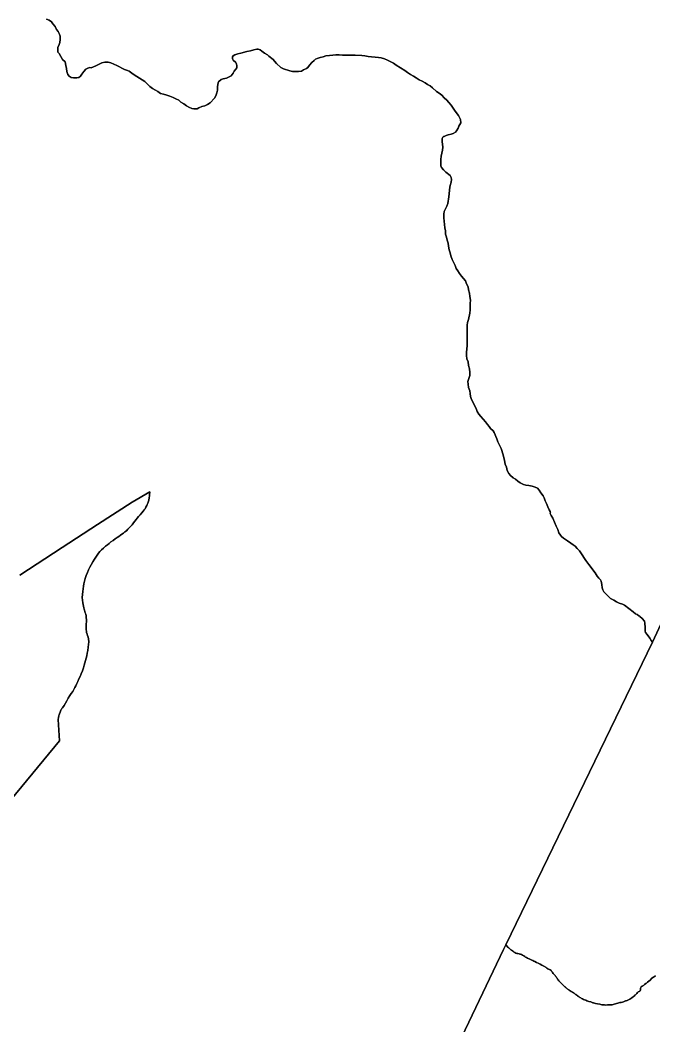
# Model space of a CAD drawing. Header units: inches. Extents: x 11258954 to 11313122, y 3645444 to 3695200.
# Drawn here: x 11273798 to 11275947, y 3678159 to 3681567 of the extents above; entities that cross this region are included whole.
import ezdxf

# ---------------------------------------------------------------- set-up
doc = ezdxf.new("R2010")
doc.units = ezdxf.units.IN
doc.header["$MEASUREMENT"] = 0
doc.layers.add('AnnexationHistory', color=183, linetype='Continuous')
doc.layers.add('ZipCode', color=108, linetype='Continuous')

msp = doc.modelspace()

# ---------------------------------------------------------------- linework, layer by layer
at = {"layer": 'AnnexationHistory'}
for points in [[(11276000, 3679583.4735, 0), (11275942.4465, 3679459.825, 0), (11275938.3355, 3679465.2715, 0), (11275933.6935, 3679473.447, 0), (11275925, 3679486, 0), (11275919, 3679492.25, 0), (11275918, 3679497.5, 0), (11275918, 3679509.75, 0), (11275917, 3679524, 0), (11275915, 3679530.75, 0), (11275908, 3679539.5, 0), (11275900, 3679547, 0), (11275900, 3679547.25, 0), (11275896, 3679549, 0), (11275891, 3679553, 0), (11275885, 3679556.25, 0), (11275877, 3679563, 0), (11275862, 3679573.25, 0), (11275848, 3679584.75, 0), (11275841, 3679588, 0), (11275830, 3679592, 0), (11275820, 3679596.25, 0), (11275811, 3679601.75, 0), (11275800, 3679608, 0), (11275793, 3679614.5, 0), (11275785, 3679622.75, 0), (11275778, 3679630.5, 0), (11275774, 3679637.5, 0), (11275772, 3679643.5, 0), (11275771, 3679655.25, 0), (11275770, 3679661, 0), (11275768, 3679666.25, 0), (11275766, 3679670.75, 0), (11275760, 3679676.25, 0), (11275755, 3679683.25, 0), (11275748, 3679695, 0), (11275727, 3679722.75, 0), (11275716, 3679736.75, 0), (11275712, 3679743.25, 0), (11275704, 3679755.5, 0), (11275695, 3679768.75, 0), (11275693.4375, 3679770.4375, 0), (11275687, 3679777.25, 0), (11275680, 3679785, 0), (11275673.1875, 3679790, 0), (11275666, 3679795.25, 0), (11275654, 3679803, 0), (11275641, 3679812, 0), (11275634, 3679817.75, 0), (11275630.2815, 3679822.6875, 0), (11275625, 3679829.75, 0), (11275621, 3679841.5, 0), (11275616, 3679852.75, 0), (11275604, 3679879.5, 0), (11275599, 3679889.25, 0), (11275596, 3679895.5, 0), (11275596, 3679898, 0), (11275597, 3679900, 0), (11275595, 3679902.25, 0), (11275592, 3679908.5, 0), (11275588, 3679918.75, 0), (11275583, 3679929.5, 0), (11275579, 3679938.75, 0), (11275575, 3679948.25, 0), (11275572, 3679955.75, 0), (11275564, 3679965.75, 0), (11275558, 3679974.75, 0), (11275552, 3679981.5, 0), (11275545, 3679984.75, 0), (11275534, 3679988.5, 0), (11275523, 3679990, 0), (11275513, 3679991.75, 0), (11275505, 3679994, 0), (11275494, 3679999.75, 0), (11275494, 3680000, 0), (11275486, 3680005.75, 0), (11275478, 3680011.75, 0), (11275470, 3680017, 0), (11275461, 3680024.75, 0), (11275455, 3680031.5, 0), (11275450, 3680041, 0), (11275447, 3680052.5, 0), (11275443, 3680063.25, 0), (11275440, 3680074.75, 0), (11275436, 3680094.5, 0), (11275429, 3680116.25, 0), (11275424, 3680127, 0), (11275418, 3680138, 0), (11275415, 3680148.25, 0), (11275405, 3680170, 0), (11275402, 3680175.5, 0), (11275393, 3680184.25, 0), (11275389, 3680190.5, 0), (11275383, 3680197.75, 0), (11275376, 3680205.75, 0), (11275368, 3680215.5, 0), (11275360, 3680224.25, 0), (11275354, 3680232.75, 0), (11275348, 3680241.75, 0), (11275344, 3680251, 0), (11275339, 3680261.75, 0), (11275334, 3680271.25, 0), (11275329, 3680282, 0), (11275325, 3680292, 0), (11275324, 3680302.75, 0), (11275323, 3680311.5, 0), (11275319, 3680322.25, 0), (11275317, 3680333.5, 0), (11275316, 3680343.25, 0), (11275320, 3680352.75, 0), (11275323, 3680363.5, 0), (11275323, 3680374, 0), (11275322, 3680385.75, 0), (11275319, 3680397.25, 0), (11275317, 3680409.75, 0), (11275313, 3680419.75, 0), (11275312, 3680430.75, 0), (11275312, 3680441, 0), (11275314, 3680465, 0), (11275314, 3680533.75, 0), (11275315, 3680542.75, 0), (11275319, 3680553.25, 0), (11275323, 3680574.75, 0), (11275324, 3680585.5, 0), (11275324, 3680607.5, 0), (11275325, 3680618.5, 0), (11275323, 3680630.5, 0), (11275322, 3680642, 0), (11275319, 3680654, 0), (11275317, 3680664, 0), (11275312, 3680673.5, 0), (11275308, 3680683.5, 0), (11275301.6875, 3680692.3125, 0), (11275295, 3680699.5, 0), (11275288, 3680709.25, 0), (11275282, 3680718.5, 0), (11275277, 3680725.5, 0), (11275273, 3680735.5, 0), (11275269, 3680744.75, 0), (11275263, 3680756.5, 0), (11275259, 3680768.5, 0), (11275256, 3680778.5, 0), (11275253, 3680789.5, 0), (11275251, 3680801.25, 0), (11275249, 3680811.25, 0), (11275246, 3680821.5, 0), (11275244, 3680831.5, 0), (11275241, 3680842.25, 0), (11275240, 3680853.75, 0), (11275238, 3680864, 0), (11275235, 3680897.75, 0), (11275235, 3680910.25, 0), (11275236, 3680919.5, 0), (11275240, 3680928, 0), (11275245, 3680936.75, 0), (11275248, 3680945.75, 0), (11275252, 3680968.75, 0), (11275255, 3681001, 0), (11275256, 3681006.75, 0), (11275260, 3681018, 0), (11275261, 3681027.75, 0), (11275260, 3681034.25, 0), (11275256, 3681041.25, 0), (11275242, 3681052.5, 0), (11275234, 3681060.25, 0), (11275227, 3681067.75, 0), (11275225, 3681074, 0), (11275225, 3681095.75, 0), (11275226, 3681106, 0), (11275230, 3681127, 0), (11275231, 3681136.75, 0), (11275229, 3681156.75, 0), (11275229, 3681166, 0), (11275231, 3681170.5, 0), (11275234, 3681172.75, 0), (11275236, 3681173.25, 0), (11275243, 3681176.75, 0), (11275250, 3681178.75, 0), (11275260, 3681180.5, 0), (11275267, 3681183.5, 0), (11275274, 3681188.25, 0), (11275278, 3681192.5, 0), (11275283, 3681201.5, 0), (11275286, 3681208, 0), (11275289, 3681213.25, 0), (11275292, 3681220, 0), (11275291, 3681230.5, 0), (11275288, 3681238, 0), (11275285, 3681244, 0), (11275277, 3681254.25, 0), (11275271.25, 3681262.125, 0), (11275260, 3681278.75, 0), (11275252, 3681288.25, 0), (11275245, 3681296, 0), (11275236, 3681304.5, 0), (11275228, 3681313.25, 0), (11275219, 3681319.75, 0), (11275210, 3681326, 0), (11275196, 3681338.5, 0), (11275188, 3681344.25, 0), (11275179, 3681349.75, 0), (11275171, 3681355.5, 0), (11275161, 3681361, 0), (11275151, 3681365.5, 0), (11275141, 3681371.5, 0), (11275132, 3681377.75, 0), (11275122, 3681383.75, 0), (11275112, 3681389.5, 0), (11275103, 3681397.25, 0), (11275073, 3681414.5, 0), (11275064, 3681421.5, 0), (11275044, 3681432, 0), (11275033, 3681436.25, 0), (11275022, 3681439.25, 0), (11275013, 3681441, 0), (11274978, 3681444.75, 0), (11274967, 3681446.25, 0), (11274957, 3681447.25, 0), (11274934, 3681449, 0), (11274922, 3681449.25, 0), (11274891, 3681449.25, 0), (11274880, 3681449.5, 0), (11274869, 3681449.5, 0), (11274858, 3681449, 0), (11274847, 3681447.75, 0), (11274835, 3681446, 0), (11274825, 3681443.5, 0), (11274815, 3681440.5, 0), (11274805, 3681437.75, 0), (11274799, 3681435.25, 0), (11274795, 3681430.5, 0), (11274787, 3681424, 0), (11274779, 3681415, 0), (11274774, 3681407.25, 0), (11274769, 3681403.25, 0), (11274759, 3681398.75, 0), (11274752, 3681394, 0), (11274742, 3681393, 0), (11274731, 3681393, 0), (11274721, 3681393.5, 0), (11274712, 3681395.75, 0), (11274691, 3681402.5, 0), (11274682, 3681406.5, 0), (11274667, 3681420.75, 0), (11274661, 3681428.75, 0), (11274656, 3681434.25, 0), (11274641, 3681445.25, 0), (11274637, 3681449.5, 0), (11274627, 3681455.75, 0), (11274618, 3681462.75, 0), (11274612, 3681467, 0), (11274605, 3681468.75, 0), (11274600, 3681468.75, 0), (11274590, 3681466.5, 0), (11274579, 3681463.25, 0), (11274567, 3681461, 0), (11274546, 3681455.75, 0), (11274536, 3681453, 0), (11274526, 3681449.75, 0), (11274520, 3681446.75, 0), (11274518, 3681443, 0), (11274518, 3681435.75, 0), (11274520, 3681431.75, 0), (11274529, 3681423.75, 0), (11274532, 3681418.5, 0), (11274533, 3681414.25, 0), (11274533, 3681406.25, 0), (11274529, 3681401, 0), (11274524, 3681395, 0), (11274520, 3681387.5, 0), (11274513, 3681379, 0), (11274507, 3681374.75, 0), (11274498, 3681371.25, 0), (11274486, 3681369, 0), (11274480, 3681366.25, 0), (11274471, 3681358.5, 0), (11274469, 3681355.25, 0), (11274467, 3681342.5, 0), (11274467, 3681330.5, 0), (11274465, 3681321.25, 0), (11274461, 3681311.25, 0), (11274457, 3681302.5, 0), (11274442, 3681287.5, 0), (11274433, 3681281.75, 0), (11274424, 3681277.25, 0), (11274414, 3681274.5, 0), (11274404, 3681270.5, 0), (11274398, 3681266.75, 0), (11274387, 3681266.75, 0), (11274380, 3681268, 0), (11274370, 3681272.25, 0), (11274362, 3681277.5, 0), (11274353, 3681284.25, 0), (11274343, 3681290, 0), (11274336, 3681296.25, 0), (11274326, 3681300.5, 0), (11274317, 3681305.25, 0), (11274306, 3681310.25, 0), (11274295, 3681313, 0), (11274284, 3681316.25, 0), (11274274, 3681319, 0), (11274265, 3681325.25, 0), (11274257, 3681330.5, 0), (11274247, 3681336.25, 0), (11274238, 3681342.5, 0), (11274229, 3681352, 0), (11274221, 3681359.25, 0), (11274212, 3681364.75, 0), (11274203, 3681370.75, 0), (11274194, 3681376, 0), (11274185, 3681382.25, 0), (11274177, 3681388.25, 0), (11274168, 3681394, 0), (11274162, 3681396.75, 0), (11274152, 3681399.75, 0), (11274126, 3681414, 0), (11274115, 3681418.75, 0), (11274105, 3681422.25, 0), (11274096, 3681425, 0), (11274085, 3681425.25, 0), (11274075, 3681422.75, 0), (11274066, 3681418.25, 0), (11274063, 3681417, 0), (11274063, 3681416.75, 0), (11274054, 3681412.25, 0), (11274046, 3681409.25, 0), (11274039, 3681405.75, 0), (11274034, 3681406.75, 0), (11274027, 3681404.5, 0), (11274021, 3681400.75, 0), (11274014, 3681393.75, 0), (11274007, 3681384.5, 0), (11274002, 3681377.25, 0), (11273997, 3681373.5, 0), (11273990, 3681371.75, 0), (11273979, 3681371.75, 0), (11273971, 3681373.5, 0), (11273964, 3681377.75, 0), (11273959, 3681383.75, 0), (11273956, 3681393, 0), (11273955, 3681403.25, 0), (11273953, 3681413.75, 0), (11273950, 3681425.75, 0), (11273941, 3681434.5, 0), (11273935.1875, 3681444.375, 0), (11273930, 3681454.25, 0), (11273926, 3681458.75, 0), (11273925, 3681466.75, 0), (11273926, 3681475.25, 0), (11273930, 3681484.75, 0), (11273932, 3681491.25, 0), (11273934, 3681501.25, 0), (11273933, 3681512.75, 0), (11273930, 3681522.5, 0), (11273927, 3681528.5, 0), (11273921, 3681535.75, 0), (11273916, 3681545.75, 0), (11273909, 3681555, 0), (11273904, 3681561.25, 0), (11273896, 3681567, 0), (11273887, 3681571.25, 0)], [(11273887, 3681571.25, 0), (11273896, 3681567, 0), (11273904, 3681561.25, 0), (11273909, 3681555, 0), (11273916, 3681545.75, 0), (11273921, 3681535.75, 0), (11273927, 3681528.5, 0), (11273930, 3681522.5, 0), (11273933, 3681512.75, 0), (11273934, 3681501.25, 0), (11273932, 3681491.25, 0), (11273930, 3681484.75, 0), (11273926, 3681475.25, 0), (11273925, 3681466.75, 0), (11273926, 3681458.75, 0), (11273930, 3681454.25, 0), (11273935.1875, 3681444.375, 0), (11273941, 3681434.5, 0), (11273950, 3681425.75, 0), (11273953, 3681413.75, 0), (11273955, 3681403.25, 0), (11273956, 3681393, 0), (11273959, 3681383.75, 0), (11273964, 3681377.75, 0), (11273971, 3681373.5, 0), (11273979, 3681371.75, 0), (11273990, 3681371.75, 0), (11273997, 3681373.5, 0), (11274002, 3681377.25, 0), (11274007, 3681384.5, 0), (11274014, 3681393.75, 0), (11274021, 3681400.75, 0), (11274027, 3681404.5, 0), (11274034, 3681406.75, 0), (11274039, 3681405.75, 0), (11274046, 3681409.25, 0), (11274054, 3681412.25, 0), (11274063, 3681416.75, 0), (11274063, 3681417, 0), (11274066, 3681418.25, 0), (11274075, 3681422.75, 0), (11274085, 3681425.25, 0), (11274096, 3681425, 0), (11274105, 3681422.25, 0), (11274115, 3681418.75, 0), (11274126, 3681414, 0), (11274152, 3681399.75, 0), (11274162, 3681396.75, 0), (11274168, 3681394, 0), (11274177, 3681388.25, 0), (11274185, 3681382.25, 0), (11274194, 3681376, 0), (11274203, 3681370.75, 0), (11274212, 3681364.75, 0), (11274221, 3681359.25, 0), (11274229, 3681352, 0), (11274238, 3681342.5, 0), (11274247, 3681336.25, 0), (11274257, 3681330.5, 0), (11274265, 3681325.25, 0), (11274274, 3681319, 0), (11274284, 3681316.25, 0), (11274295, 3681313, 0), (11274306, 3681310.25, 0), (11274317, 3681305.25, 0), (11274326, 3681300.5, 0), (11274336, 3681296.25, 0), (11274343, 3681290, 0), (11274353, 3681284.25, 0), (11274362, 3681277.5, 0), (11274370, 3681272.25, 0), (11274380, 3681268, 0), (11274387, 3681266.75, 0), (11274398, 3681266.75, 0), (11274404, 3681270.5, 0), (11274414, 3681274.5, 0), (11274424, 3681277.25, 0), (11274433, 3681281.75, 0), (11274442, 3681287.5, 0), (11274457, 3681302.5, 0), (11274461, 3681311.25, 0), (11274465, 3681321.25, 0), (11274467, 3681330.5, 0), (11274467, 3681342.5, 0), (11274469, 3681355.25, 0), (11274471, 3681358.5, 0), (11274480, 3681366.25, 0), (11274486, 3681369, 0), (11274498, 3681371.25, 0), (11274507, 3681374.75, 0), (11274513, 3681379, 0), (11274520, 3681387.5, 0), (11274524, 3681395, 0), (11274529, 3681401, 0), (11274533, 3681406.25, 0), (11274533, 3681414.25, 0), (11274532, 3681418.5, 0), (11274529, 3681423.75, 0), (11274520, 3681431.75, 0), (11274518, 3681435.75, 0), (11274518, 3681443, 0), (11274520, 3681446.75, 0), (11274526, 3681449.75, 0), (11274536, 3681453, 0), (11274546, 3681455.75, 0), (11274567, 3681461, 0), (11274579, 3681463.25, 0), (11274590, 3681466.5, 0), (11274600, 3681468.75, 0), (11274605, 3681468.75, 0), (11274612, 3681467, 0), (11274618, 3681462.75, 0), (11274627, 3681455.75, 0), (11274637, 3681449.5, 0), (11274641, 3681445.25, 0), (11274656, 3681434.25, 0), (11274661, 3681428.75, 0), (11274667, 3681420.75, 0), (11274682, 3681406.5, 0), (11274691, 3681402.5, 0), (11274712, 3681395.75, 0), (11274721, 3681393.5, 0), (11274731, 3681393, 0), (11274742, 3681393, 0), (11274752, 3681394, 0), (11274759, 3681398.75, 0), (11274769, 3681403.25, 0), (11274774, 3681407.25, 0), (11274779, 3681415, 0), (11274787, 3681424, 0), (11274795, 3681430.5, 0), (11274799, 3681435.25, 0), (11274805, 3681437.75, 0), (11274815, 3681440.5, 0), (11274825, 3681443.5, 0), (11274835, 3681446, 0), (11274847, 3681447.75, 0), (11274858, 3681449, 0), (11274869, 3681449.5, 0), (11274880, 3681449.5, 0), (11274891, 3681449.25, 0), (11274922, 3681449.25, 0), (11274934, 3681449, 0), (11274957, 3681447.25, 0), (11274967, 3681446.25, 0), (11274978, 3681444.75, 0), (11275013, 3681441, 0), (11275022, 3681439.25, 0), (11275033, 3681436.25, 0), (11275044, 3681432, 0), (11275064, 3681421.5, 0), (11275073, 3681414.5, 0), (11275103, 3681397.25, 0), (11275112, 3681389.5, 0), (11275122, 3681383.75, 0), (11275132, 3681377.75, 0), (11275141, 3681371.5, 0), (11275151, 3681365.5, 0), (11275161, 3681361, 0), (11275171, 3681355.5, 0), (11275179, 3681349.75, 0), (11275188, 3681344.25, 0), (11275196, 3681338.5, 0), (11275210, 3681326, 0), (11275219, 3681319.75, 0), (11275228, 3681313.25, 0), (11275236, 3681304.5, 0), (11275245, 3681296, 0), (11275252, 3681288.25, 0), (11275260, 3681278.75, 0), (11275271.25, 3681262.125, 0), (11275277, 3681254.25, 0), (11275285, 3681244, 0), (11275288, 3681238, 0), (11275291, 3681230.5, 0), (11275292, 3681220, 0), (11275289, 3681213.25, 0), (11275286, 3681208, 0), (11275283, 3681201.5, 0), (11275278, 3681192.5, 0), (11275274, 3681188.25, 0), (11275267, 3681183.5, 0), (11275260, 3681180.5, 0), (11275250, 3681178.75, 0), (11275243, 3681176.75, 0), (11275236, 3681173.25, 0), (11275234, 3681172.75, 0), (11275231, 3681170.5, 0), (11275229, 3681166, 0), (11275229, 3681156.75, 0), (11275231, 3681136.75, 0), (11275230, 3681127, 0), (11275226, 3681106, 0), (11275225, 3681095.75, 0), (11275225, 3681074, 0), (11275227, 3681067.75, 0), (11275234, 3681060.25, 0), (11275242, 3681052.5, 0), (11275256, 3681041.25, 0), (11275260, 3681034.25, 0), (11275261, 3681027.75, 0), (11275260, 3681018, 0), (11275256, 3681006.75, 0), (11275255, 3681001, 0), (11275252, 3680968.75, 0), (11275248, 3680945.75, 0), (11275245, 3680936.75, 0), (11275240, 3680928, 0), (11275236, 3680919.5, 0), (11275235, 3680910.25, 0), (11275235, 3680897.75, 0), (11275238, 3680864, 0), (11275240, 3680853.75, 0), (11275241, 3680842.25, 0), (11275244, 3680831.5, 0), (11275246, 3680821.5, 0), (11275249, 3680811.25, 0), (11275251, 3680801.25, 0), (11275253, 3680789.5, 0), (11275256, 3680778.5, 0), (11275259, 3680768.5, 0), (11275263, 3680756.5, 0), (11275269, 3680744.75, 0), (11275273, 3680735.5, 0), (11275277, 3680725.5, 0), (11275282, 3680718.5, 0), (11275288, 3680709.25, 0), (11275295, 3680699.5, 0), (11275301.6875, 3680692.3125, 0), (11275308, 3680683.5, 0), (11275312, 3680673.5, 0), (11275317, 3680664, 0), (11275319, 3680654, 0), (11275322, 3680642, 0), (11275323, 3680630.5, 0), (11275325, 3680618.5, 0), (11275324, 3680607.5, 0), (11275324, 3680585.5, 0), (11275323, 3680574.75, 0), (11275319, 3680553.25, 0), (11275315, 3680542.75, 0), (11275314, 3680533.75, 0), (11275314, 3680465, 0), (11275312, 3680441, 0), (11275312, 3680430.75, 0), (11275313, 3680419.75, 0), (11275317, 3680409.75, 0), (11275319, 3680397.25, 0), (11275322, 3680385.75, 0), (11275323, 3680374, 0), (11275323, 3680363.5, 0), (11275320, 3680352.75, 0), (11275316, 3680343.25, 0), (11275317, 3680333.5, 0), (11275319, 3680322.25, 0), (11275323, 3680311.5, 0), (11275324, 3680302.75, 0), (11275325, 3680292, 0), (11275329, 3680282, 0), (11275334, 3680271.25, 0), (11275339, 3680261.75, 0), (11275344, 3680251, 0), (11275348, 3680241.75, 0), (11275354, 3680232.75, 0), (11275360, 3680224.25, 0), (11275368, 3680215.5, 0), (11275376, 3680205.75, 0), (11275383, 3680197.75, 0), (11275389, 3680190.5, 0), (11275393, 3680184.25, 0), (11275402, 3680175.5, 0), (11275405, 3680170, 0), (11275415, 3680148.25, 0), (11275418, 3680138, 0), (11275424, 3680127, 0), (11275429, 3680116.25, 0), (11275436, 3680094.5, 0), (11275440, 3680074.75, 0), (11275443, 3680063.25, 0), (11275447, 3680052.5, 0), (11275450, 3680041, 0), (11275455, 3680031.5, 0), (11275461, 3680024.75, 0), (11275470, 3680017, 0), (11275478, 3680011.75, 0), (11275486, 3680005.75, 0), (11275494, 3680000, 0), (11275494, 3679999.75, 0), (11275505, 3679994, 0), (11275513, 3679991.75, 0), (11275523, 3679990, 0), (11275534, 3679988.5, 0), (11275545, 3679984.75, 0), (11275552, 3679981.5, 0), (11275558, 3679974.75, 0), (11275564, 3679965.75, 0), (11275572, 3679955.75, 0), (11275575, 3679948.25, 0), (11275579, 3679938.75, 0), (11275583, 3679929.5, 0), (11275588, 3679918.75, 0), (11275592, 3679908.5, 0), (11275595, 3679902.25, 0), (11275597, 3679900, 0), (11275596, 3679898, 0), (11275596, 3679895.5, 0), (11275599, 3679889.25, 0), (11275604, 3679879.5, 0), (11275616, 3679852.75, 0), (11275621, 3679841.5, 0), (11275625, 3679829.75, 0), (11275630.2815, 3679822.6875, 0), (11275634, 3679817.75, 0), (11275641, 3679812, 0), (11275654, 3679803, 0), (11275666, 3679795.25, 0), (11275673.1875, 3679790, 0), (11275680, 3679785, 0), (11275687, 3679777.25, 0), (11275693.4375, 3679770.4375, 0), (11275695, 3679768.75, 0), (11275704, 3679755.5, 0), (11275712, 3679743.25, 0), (11275716, 3679736.75, 0), (11275727, 3679722.75, 0), (11275748, 3679695, 0), (11275755, 3679683.25, 0), (11275760, 3679676.25, 0), (11275766, 3679670.75, 0), (11275768, 3679666.25, 0), (11275770, 3679661, 0), (11275771, 3679655.25, 0), (11275772, 3679643.5, 0), (11275774, 3679637.5, 0), (11275778, 3679630.5, 0), (11275785, 3679622.75, 0), (11275793, 3679614.5, 0), (11275800, 3679608, 0), (11275811, 3679601.75, 0), (11275820, 3679596.25, 0), (11275830, 3679592, 0), (11275841, 3679588, 0), (11275848, 3679584.75, 0), (11275862, 3679573.25, 0), (11275877, 3679563, 0), (11275885, 3679556.25, 0), (11275891, 3679553, 0), (11275896, 3679549, 0), (11275900, 3679547.25, 0), (11275900, 3679547, 0), (11275908, 3679539.5, 0), (11275915, 3679530.75, 0), (11275917, 3679524, 0), (11275918, 3679509.75, 0), (11275918, 3679497.5, 0), (11275919, 3679492.25, 0), (11275925, 3679486, 0), (11275933.6935, 3679473.447, 0), (11275938.3355, 3679465.2715, 0), (11275942.4465, 3679459.825, 0), (11275444.5825, 3678433.948, 0), (11275436.8125, 3678417.9375, 0), (11275236.9065, 3677998.9375, 0)], [(11275952.174, 3678329.6125, 0), (11275946.504, 3678325.0425, 0), (11275940.4985, 3678320.7455, 0), (11275934.1875, 3678314.6875, 0), (11275925.1875, 3678307.125, 0), (11275923.5, 3678305.8125, 0), (11275921.75, 3678304.4375, 0), (11275919.75, 3678302.875, 0), (11275915.4375, 3678299.625, 0), (11275911.469, 3678296.8125, 0), (11275907.719, 3678294.25, 0), (11275904.125, 3678291.875, 0), (11275903.094, 3678289.8125, 0), (11275902.219, 3678287.8125, 0), (11275901.6565, 3678286.0625, 0), (11275901.5315, 3678284.6875, 0), (11275901.625, 3678283.625, 0), (11275901.594, 3678282.25, 0), (11275901.5, 3678281.5, 0), (11275901.4065, 3678280.75, 0), (11275900.9375, 3678279.25, 0), (11275900.3125, 3678278.25, 0), (11275899.5, 3678277.5625, 0), (11275898.5315, 3678277, 0), (11275897.5315, 3678276.5, 0), (11275894.344, 3678274.5, 0), (11275891.4065, 3678272.125, 0), (11275888.844, 3678269.625, 0), (11275886.75, 3678267.25, 0), (11275884.8125, 3678265.1875, 0), (11275882.5315, 3678263, 0), (11275879.875, 3678260.6875, 0), (11275877.875, 3678258.875, 0), (11275876.9375, 3678258.0625, 0), (11275872.969, 3678254.625, 0), (11275869.3125, 3678251.8125, 0), (11275865.625, 3678249.5, 0), (11275861.5315, 3678247.5, 0), (11275858.875, 3678246.4375, 0), (11275856.1875, 3678245.5, 0), (11275853.594, 3678244.625, 0), (11275851.344, 3678243.875, 0), (11275849.125, 3678243.125, 0), (11275846.625, 3678242.1875, 0), (11275843.844, 3678241.25, 0), (11275840.719, 3678240.25, 0), (11275836.219, 3678239.0625, 0), (11275832.1875, 3678238.1875, 0), (11275828.4065, 3678237.4375, 0), (11275824.5315, 3678236.5, 0), (11275820.5625, 3678235.25, 0), (11275816.5, 3678233.875, 0), (11275812.6565, 3678232.625, 0), (11275809.3125, 3678231.6875, 0), (11275805.469, 3678231.0625, 0), (11275801.0625, 3678230.75, 0), (11275796, 3678230.5, 0), (11275790.125, 3678230.25, 0), (11275784.4065, 3678230.0625, 0), (11275779.594, 3678230.25, 0), (11275775.25, 3678230.625, 0), (11275770.9065, 3678231.25, 0), (11275763.8125, 3678232.5625, 0), (11275756.344, 3678234.125, 0), (11275749.1875, 3678235.8125, 0), (11275742.9065, 3678237.5, 0), (11275740.625, 3678238.125, 0), (11275738.125, 3678238.875, 0), (11275732.875, 3678240.4375, 0), (11275727, 3678242.25, 0), (11275720.3125, 3678244.5, 0), (11275715.9375, 3678246.125, 0), (11275712.25, 3678247.625, 0), (11275708.9065, 3678249.1875, 0), (11275705.5, 3678250.875, 0), (11275702.2815, 3678252.5625, 0), (11275699, 3678254.3125, 0), (11275695.9065, 3678256.0625, 0), (11275693.3125, 3678257.6875, 0), (11275691.0625, 3678259.25, 0), (11275688.5625, 3678261.0625, 0), (11275685.75, 3678263.1875, 0), (11275682.5, 3678265.6875, 0), (11275680.25, 3678267.4375, 0), (11275678.4065, 3678268.9375, 0), (11275676.6875, 3678270.25, 0), (11275674.9065, 3678271.5, 0), (11275671.0625, 3678273.8125, 0), (11275666.875, 3678276.125, 0), (11275662.875, 3678278.3125, 0), (11275659.719, 3678280.25, 0), (11275658.375, 3678281.25, 0), (11275656.844, 3678282.4375, 0), (11275655.094, 3678283.875, 0), (11275653.094, 3678285.5, 0), (11275651.0625, 3678287.125, 0), (11275650, 3678288, 0), (11275649.375, 3678288.5625, 0), (11275647.844, 3678289.875, 0), (11275646.3125, 3678291.25, 0), (11275644.094, 3678293.375, 0), (11275641.8125, 3678295.625, 0), (11275639.625, 3678297.8125, 0), (11275637.719, 3678299.6875, 0), (11275636.094, 3678301.25, 0), (11275634.25, 3678303, 0), (11275632.1875, 3678304.875, 0), (11275629.9065, 3678307.0625, 0), (11275626.969, 3678309.9375, 0), (11275624.5, 3678312.625, 0), (11275622.344, 3678315.1875, 0), (11275620.3125, 3678318.0625, 0), (11275618.6565, 3678320.6875, 0), (11275617.0315, 3678323.375, 0), (11275615.4375, 3678325.9375, 0), (11275613.9065, 3678328.0625, 0), (11275612.219, 3678330.0625, 0), (11275610.25, 3678332.125, 0), (11275608.0625, 3678334.5625, 0), (11275605.6875, 3678337.5, 0), (11275603.594, 3678340.4375, 0), (11275601.9065, 3678342.9375, 0), (11275600.25, 3678345.125, 0), (11275598.3125, 3678347.0625, 0), (11275595.6875, 3678348.875, 0), (11275592.75, 3678350.5, 0), (11275589.75, 3678352, 0), (11275587.094, 3678353.3125, 0), (11275584.2815, 3678355.0625, 0), (11275581.4375, 3678357.0625, 0), (11275580.125, 3678358, 0), (11275578.1565, 3678359.4375, 0), (11275573.9065, 3678362.0625, 0), (11275571.75, 3678363.25, 0), (11275569.969, 3678364.1875, 0), (11275568.4065, 3678365, 0), (11275566.9065, 3678365.6875, 0), (11275561.219, 3678368.4375, 0), (11275554.875, 3678371.625, 0), (11275548.625, 3678374.75, 0), (11275543.094, 3678377.5, 0), (11275540.0315, 3678379, 0), (11275536.6875, 3678380.5625, 0), (11275532.9375, 3678382.3125, 0), (11275528.6875, 3678384.3125, 0), (11275524.719, 3678386.125, 0), (11275521.3125, 3678387.75, 0), (11275518.1875, 3678389.3125, 0), (11275515.094, 3678391.0625, 0), (11275512.3125, 3678392.75, 0), (11275509.469, 3678394.5625, 0), (11275506.6875, 3678396.3125, 0), (11275504.094, 3678397.875, 0), (11275501.125, 3678399.4375, 0), (11275497.9375, 3678400.9375, 0), (11275494.3125, 3678402.5, 0), (11275492.4095, 3678402.923, 0), (11275490.4925, 3678403.349, 0), (11275486.1235, 3678404.3195, 0), (11275482.065, 3678405.2215, 0), (11275479.055, 3678405.89, 0), (11275475.4115, 3678408.3545, 0), (11275471.5625, 3678410.6875, 0), (11275469.7695, 3678412.1715, 0), (11275467.2955, 3678413.845, 0), (11275464.7025, 3678415.6955, 0), (11275462.1165, 3678417.721, 0), (11275459.414, 3678419.838, 0), (11275457.1875, 3678421.582, 0), (11275455.9985, 3678422.514, 0), (11275454.4655, 3678423.7145, 0), (11275453.6345, 3678424.3935, 0), (11275452.7775, 3678425.298, 0), (11275444.5825, 3678433.948, 0), (11275942.4465, 3679459.825, 0), (11276000, 3679583.4735, 0)], [(11275236.9065, 3677998.9375, 0), (11275436.8125, 3678417.9375, 0), (11275444.5825, 3678433.948, 0), (11275452.7775, 3678425.298, 0), (11275453.6345, 3678424.3935, 0), (11275454.4655, 3678423.7145, 0), (11275455.9985, 3678422.514, 0), (11275457.1875, 3678421.582, 0), (11275459.414, 3678419.838, 0), (11275462.1165, 3678417.721, 0), (11275464.7025, 3678415.6955, 0), (11275467.2955, 3678413.845, 0), (11275469.7695, 3678412.1715, 0), (11275471.5625, 3678410.6875, 0), (11275475.4115, 3678408.3545, 0), (11275479.055, 3678405.89, 0), (11275482.065, 3678405.2215, 0), (11275486.1235, 3678404.3195, 0), (11275490.4925, 3678403.349, 0), (11275492.4095, 3678402.923, 0), (11275494.3125, 3678402.5, 0), (11275497.9375, 3678400.9375, 0), (11275501.125, 3678399.4375, 0), (11275504.094, 3678397.875, 0), (11275506.6875, 3678396.3125, 0), (11275509.469, 3678394.5625, 0), (11275512.3125, 3678392.75, 0), (11275515.094, 3678391.0625, 0), (11275518.1875, 3678389.3125, 0), (11275521.3125, 3678387.75, 0), (11275524.719, 3678386.125, 0), (11275528.6875, 3678384.3125, 0), (11275532.9375, 3678382.3125, 0), (11275536.6875, 3678380.5625, 0), (11275540.0315, 3678379, 0), (11275543.094, 3678377.5, 0), (11275548.625, 3678374.75, 0), (11275554.875, 3678371.625, 0), (11275561.219, 3678368.4375, 0), (11275566.9065, 3678365.6875, 0), (11275568.4065, 3678365, 0), (11275569.969, 3678364.1875, 0), (11275571.75, 3678363.25, 0), (11275573.9065, 3678362.0625, 0), (11275578.1565, 3678359.4375, 0), (11275580.125, 3678358, 0), (11275581.4375, 3678357.0625, 0), (11275584.2815, 3678355.0625, 0), (11275587.094, 3678353.3125, 0), (11275589.75, 3678352, 0), (11275592.75, 3678350.5, 0), (11275595.6875, 3678348.875, 0), (11275598.3125, 3678347.0625, 0), (11275600.25, 3678345.125, 0), (11275601.9065, 3678342.9375, 0), (11275603.594, 3678340.4375, 0), (11275605.6875, 3678337.5, 0), (11275608.0625, 3678334.5625, 0), (11275610.25, 3678332.125, 0), (11275612.219, 3678330.0625, 0), (11275613.9065, 3678328.0625, 0), (11275615.4375, 3678325.9375, 0), (11275617.0315, 3678323.375, 0), (11275618.6565, 3678320.6875, 0), (11275620.3125, 3678318.0625, 0), (11275622.344, 3678315.1875, 0), (11275624.5, 3678312.625, 0), (11275626.969, 3678309.9375, 0), (11275629.9065, 3678307.0625, 0), (11275632.1875, 3678304.875, 0), (11275634.25, 3678303, 0), (11275636.094, 3678301.25, 0), (11275637.719, 3678299.6875, 0), (11275639.625, 3678297.8125, 0), (11275641.8125, 3678295.625, 0), (11275644.094, 3678293.375, 0), (11275646.3125, 3678291.25, 0), (11275647.844, 3678289.875, 0), (11275649.375, 3678288.5625, 0), (11275650, 3678288, 0), (11275651.0625, 3678287.125, 0), (11275653.094, 3678285.5, 0), (11275655.094, 3678283.875, 0), (11275656.844, 3678282.4375, 0), (11275658.375, 3678281.25, 0), (11275659.719, 3678280.25, 0), (11275662.875, 3678278.3125, 0), (11275666.875, 3678276.125, 0), (11275671.0625, 3678273.8125, 0), (11275674.9065, 3678271.5, 0), (11275676.6875, 3678270.25, 0), (11275678.4065, 3678268.9375, 0), (11275680.25, 3678267.4375, 0), (11275682.5, 3678265.6875, 0), (11275685.75, 3678263.1875, 0), (11275688.5625, 3678261.0625, 0), (11275691.0625, 3678259.25, 0), (11275693.3125, 3678257.6875, 0), (11275695.9065, 3678256.0625, 0), (11275699, 3678254.3125, 0), (11275702.2815, 3678252.5625, 0), (11275705.5, 3678250.875, 0), (11275708.9065, 3678249.1875, 0), (11275712.25, 3678247.625, 0), (11275715.9375, 3678246.125, 0), (11275720.3125, 3678244.5, 0), (11275727, 3678242.25, 0), (11275732.875, 3678240.4375, 0), (11275738.125, 3678238.875, 0), (11275740.625, 3678238.125, 0), (11275742.9065, 3678237.5, 0), (11275749.1875, 3678235.8125, 0), (11275756.344, 3678234.125, 0), (11275763.8125, 3678232.5625, 0), (11275770.9065, 3678231.25, 0), (11275775.25, 3678230.625, 0), (11275779.594, 3678230.25, 0), (11275784.4065, 3678230.0625, 0), (11275790.125, 3678230.25, 0), (11275796, 3678230.5, 0), (11275801.0625, 3678230.75, 0), (11275805.469, 3678231.0625, 0), (11275809.3125, 3678231.6875, 0), (11275812.6565, 3678232.625, 0), (11275816.5, 3678233.875, 0), (11275820.5625, 3678235.25, 0), (11275824.5315, 3678236.5, 0), (11275828.4065, 3678237.4375, 0), (11275832.1875, 3678238.1875, 0), (11275836.219, 3678239.0625, 0), (11275840.719, 3678240.25, 0), (11275843.844, 3678241.25, 0), (11275846.625, 3678242.1875, 0), (11275849.125, 3678243.125, 0), (11275851.344, 3678243.875, 0), (11275853.594, 3678244.625, 0), (11275856.1875, 3678245.5, 0), (11275858.875, 3678246.4375, 0), (11275861.5315, 3678247.5, 0), (11275865.625, 3678249.5, 0), (11275869.3125, 3678251.8125, 0), (11275872.969, 3678254.625, 0), (11275876.9375, 3678258.0625, 0), (11275877.875, 3678258.875, 0), (11275879.875, 3678260.6875, 0), (11275882.5315, 3678263, 0), (11275884.8125, 3678265.1875, 0), (11275886.75, 3678267.25, 0), (11275888.844, 3678269.625, 0), (11275891.4065, 3678272.125, 0), (11275894.344, 3678274.5, 0), (11275897.5315, 3678276.5, 0), (11275898.5315, 3678277, 0), (11275899.5, 3678277.5625, 0), (11275900.3125, 3678278.25, 0), (11275900.9375, 3678279.25, 0), (11275901.4065, 3678280.75, 0), (11275901.5, 3678281.5, 0), (11275901.594, 3678282.25, 0), (11275901.625, 3678283.625, 0), (11275901.5315, 3678284.6875, 0), (11275901.6565, 3678286.0625, 0), (11275902.219, 3678287.8125, 0), (11275903.094, 3678289.8125, 0), (11275904.125, 3678291.875, 0), (11275907.719, 3678294.25, 0), (11275911.469, 3678296.8125, 0), (11275915.4375, 3678299.625, 0), (11275919.75, 3678302.875, 0), (11275921.75, 3678304.4375, 0), (11275923.5, 3678305.8125, 0), (11275925.1875, 3678307.125, 0), (11275934.1875, 3678314.6875, 0), (11275940.4985, 3678320.7455, 0), (11275946.504, 3678325.0425, 0), (11275952.174, 3678329.6125, 0)]]:
    msp.add_polyline3d(points, dxfattribs=at)
at = {"layer": 'ZipCode'}
for points in [[(11273796.377, 3679686.8465, 0), (11273940.419, 3679780.463, 0), (11274059.9535, 3679858.151, 0), (11274177.451, 3679934.5155, 0), (11274237.563, 3679968.6145, 0), (11274235.0625, 3679946.25, 0), (11274234.4065, 3679943.25, 0), (11274233.6875, 3679940.3125, 0), (11274232.9375, 3679937.5, 0), (11274231.7815, 3679933.9375, 0), (11274230.469, 3679930.375, 0), (11274228.844, 3679926.5625, 0), (11274226.9375, 3679922.25, 0), (11274224.1565, 3679916.625, 0), (11274221.344, 3679912, 0), (11274218.4065, 3679907.875, 0), (11274215.125, 3679903.6875, 0), (11274210.0625, 3679897.5625, 0), (11274204.844, 3679891.5625, 0), (11274199.719, 3679885.75, 0), (11274194.9375, 3679880.0625, 0), (11274190.9375, 3679874.9375, 0), (11274187, 3679869.75, 0), (11274182.6875, 3679864, 0), (11274177.5315, 3679857.5, 0), (11274172.4375, 3679851.5, 0), (11274167.9065, 3679846.5625, 0), (11274163.3125, 3679842.1875, 0), (11274158.125, 3679837.5, 0), (11274152.9065, 3679833.125, 0), (11274147.719, 3679829.125, 0), (11274142.6565, 3679825.5, 0), (11274137.719, 3679822.0625, 0), (11274132.0625, 3679818.1875, 0), (11274126.2815, 3679814.1875, 0), (11274120, 3679809.75, 0), (11274112.9065, 3679804.6875, 0), (11274105.594, 3679799.25, 0), (11274099.469, 3679794.5, 0), (11274093.6875, 3679789.75, 0), (11274087.3125, 3679784.4375, 0), (11274080.4375, 3679778.5625, 0), (11274074.125, 3679772.8125, 0), (11274068.4065, 3679767.125, 0), (11274063.3125, 3679761.25, 0), (11274058.594, 3679754.875, 0), (11274054.1565, 3679747.9375, 0), (11274049.594, 3679740.375, 0), (11274044.5, 3679731.875, 0), (11274038.7815, 3679722.1875, 0), (11274034.1565, 3679713.6875, 0), (11274030.0315, 3679705.0625, 0), (11274025.719, 3679695.25, 0), (11274021.719, 3679685.0625, 0), (11274018.594, 3679675.375, 0), (11274016.125, 3679666.125, 0), (11274014.094, 3679657.0625, 0), (11274012.5315, 3679649, 0), (11274011.1565, 3679640.625, 0), (11274009.9375, 3679631.625, 0), (11274008.9065, 3679621.625, 0), (11274008.4065, 3679611, 0), (11274008.875, 3679601.875, 0), (11274010.1875, 3679592.6875, 0), (11274012.094, 3679581.8125, 0), (11274013.25, 3679576.5, 0), (11274014.5315, 3679571.875, 0), (11274015.9375, 3679567.6875, 0), (11274017.3125, 3679563.625, 0), (11274018.719, 3679559.0625, 0), (11274020, 3679554.1875, 0), (11274021.1565, 3679549, 0), (11274022.094, 3679543.4375, 0), (11274022.75, 3679535.75, 0), (11274022.5625, 3679528.8125, 0), (11274022.0625, 3679521.6875, 0), (11274021.719, 3679513.25, 0), (11274021.6875, 3679507.0625, 0), (11274021.844, 3679501.625, 0), (11274022.25, 3679496.6875, 0), (11274023.094, 3679492, 0), (11274024.5, 3679487.0625, 0), (11274026.1875, 3679481.9375, 0), (11274027.969, 3679476.4375, 0), (11274029.5, 3679470.4375, 0), (11274030.6565, 3679460.5, 0), (11274030.125, 3679451.5625, 0), (11274028.594, 3679442.4375, 0), (11274026.9065, 3679431.8125, 0), (11274025.375, 3679421.875, 0), (11274023.625, 3679413.125, 0), (11274021.6875, 3679405.1875, 0), (11274019.719, 3679397.625, 0), (11274017.594, 3679389.6875, 0), (11274015.25, 3679381.5, 0), (11274012.5, 3679372.5, 0), (11274009.094, 3679362.4375, 0), (11274005.125, 3679352.1875, 0), (11274001.219, 3679343.625, 0), (11273997.219, 3679335.5, 0), (11273992.9065, 3679326.375, 0), (11273989.6875, 3679319.125, 0), (11273986.625, 3679312.25, 0), (11273983.5625, 3679305.8125, 0), (11273980.3125, 3679299.8125, 0), (11273975.9375, 3679293, 0), (11273971.1565, 3679286.1875, 0), (11273965.969, 3679278.75, 0), (11273960.5, 3679270, 0), (11273955.5315, 3679260.75, 0), (11273951.594, 3679252.8125, 0), (11273947.344, 3679245.25, 0), (11273941.5, 3679237.1875, 0), (11273940.25, 3679235.75, 0), (11273939.094, 3679234.4375, 0), (11273938.0315, 3679233.1875, 0), (11273937.094, 3679232, 0), (11273935.4375, 3679229.0625, 0), (11273934.1565, 3679225.8125, 0), (11273932.9065, 3679221.9375, 0), (11273931.2815, 3679217.375, 0), (11273930.094, 3679214, 0), (11273929.375, 3679211.25, 0), (11273928.844, 3679208.625, 0), (11273928.2815, 3679205.8125, 0), (11273927.844, 3679203.8125, 0), (11273927.469, 3679201.8125, 0), (11273927.0625, 3679199.875, 0), (11273926.594, 3679197.4375, 0), (11273931.094, 3679124.9375, 0), (11273766.5315, 3678925, 0)], [(11273766.5315, 3678925, 0), (11273931.094, 3679124.9375, 0), (11273926.594, 3679197.4375, 0), (11273927.0625, 3679199.875, 0), (11273927.469, 3679201.8125, 0), (11273927.844, 3679203.8125, 0), (11273928.2815, 3679205.8125, 0), (11273928.844, 3679208.625, 0), (11273929.375, 3679211.25, 0), (11273930.094, 3679214, 0), (11273931.2815, 3679217.375, 0), (11273932.9065, 3679221.9375, 0), (11273934.1565, 3679225.8125, 0), (11273935.4375, 3679229.0625, 0), (11273937.094, 3679232, 0), (11273938.0315, 3679233.1875, 0), (11273939.094, 3679234.4375, 0), (11273940.25, 3679235.75, 0), (11273941.5, 3679237.1875, 0), (11273947.344, 3679245.25, 0), (11273951.594, 3679252.8125, 0), (11273955.5315, 3679260.75, 0), (11273960.5, 3679270, 0), (11273965.969, 3679278.75, 0), (11273971.1565, 3679286.1875, 0), (11273975.9375, 3679293, 0), (11273980.3125, 3679299.8125, 0), (11273983.5625, 3679305.8125, 0), (11273986.625, 3679312.25, 0), (11273989.6875, 3679319.125, 0), (11273992.9065, 3679326.375, 0), (11273997.219, 3679335.5, 0), (11274001.219, 3679343.625, 0), (11274005.125, 3679352.1875, 0), (11274009.094, 3679362.4375, 0), (11274012.5, 3679372.5, 0), (11274015.25, 3679381.5, 0), (11274017.594, 3679389.6875, 0), (11274019.719, 3679397.625, 0), (11274021.6875, 3679405.1875, 0), (11274023.625, 3679413.125, 0), (11274025.375, 3679421.875, 0), (11274026.9065, 3679431.8125, 0), (11274028.594, 3679442.4375, 0), (11274030.125, 3679451.5625, 0), (11274030.6565, 3679460.5, 0), (11274029.5, 3679470.4375, 0), (11274027.969, 3679476.4375, 0), (11274026.1875, 3679481.9375, 0), (11274024.5, 3679487.0625, 0), (11274023.094, 3679492, 0), (11274022.25, 3679496.6875, 0), (11274021.844, 3679501.625, 0), (11274021.6875, 3679507.0625, 0), (11274021.719, 3679513.25, 0), (11274022.0625, 3679521.6875, 0), (11274022.5625, 3679528.8125, 0), (11274022.75, 3679535.75, 0), (11274022.094, 3679543.4375, 0), (11274021.1565, 3679549, 0), (11274020, 3679554.1875, 0), (11274018.719, 3679559.0625, 0), (11274017.3125, 3679563.625, 0), (11274015.9375, 3679567.6875, 0), (11274014.5315, 3679571.875, 0), (11274013.25, 3679576.5, 0), (11274012.094, 3679581.8125, 0), (11274010.1875, 3679592.6875, 0), (11274008.875, 3679601.875, 0), (11274008.4065, 3679611, 0), (11274008.9065, 3679621.625, 0), (11274009.9375, 3679631.625, 0), (11274011.1565, 3679640.625, 0), (11274012.5315, 3679649, 0), (11274014.094, 3679657.0625, 0), (11274016.125, 3679666.125, 0), (11274018.594, 3679675.375, 0), (11274021.719, 3679685.0625, 0), (11274025.719, 3679695.25, 0), (11274030.0315, 3679705.0625, 0), (11274034.1565, 3679713.6875, 0), (11274038.7815, 3679722.1875, 0), (11274044.5, 3679731.875, 0), (11274049.594, 3679740.375, 0), (11274054.1565, 3679747.9375, 0), (11274058.594, 3679754.875, 0), (11274063.3125, 3679761.25, 0), (11274068.4065, 3679767.125, 0), (11274074.125, 3679772.8125, 0), (11274080.4375, 3679778.5625, 0), (11274087.3125, 3679784.4375, 0), (11274093.6875, 3679789.75, 0), (11274099.469, 3679794.5, 0), (11274105.594, 3679799.25, 0), (11274112.9065, 3679804.6875, 0), (11274120, 3679809.75, 0), (11274126.2815, 3679814.1875, 0), (11274132.0625, 3679818.1875, 0), (11274137.719, 3679822.0625, 0), (11274142.6565, 3679825.5, 0), (11274147.719, 3679829.125, 0), (11274152.9065, 3679833.125, 0), (11274158.125, 3679837.5, 0), (11274163.3125, 3679842.1875, 0), (11274167.9065, 3679846.5625, 0), (11274172.4375, 3679851.5, 0), (11274177.5315, 3679857.5, 0), (11274182.6875, 3679864, 0), (11274187, 3679869.75, 0), (11274190.9375, 3679874.9375, 0), (11274194.9375, 3679880.0625, 0), (11274199.719, 3679885.75, 0), (11274204.844, 3679891.5625, 0), (11274210.0625, 3679897.5625, 0), (11274215.125, 3679903.6875, 0), (11274218.4065, 3679907.875, 0), (11274221.344, 3679912, 0), (11274224.1565, 3679916.625, 0), (11274226.9375, 3679922.25, 0), (11274228.844, 3679926.5625, 0), (11274230.469, 3679930.375, 0), (11274231.7815, 3679933.9375, 0), (11274232.9375, 3679937.5, 0), (11274233.6875, 3679940.3125, 0), (11274234.4065, 3679943.25, 0), (11274235.0625, 3679946.25, 0), (11274237.563, 3679968.6145, 0), (11274177.451, 3679934.5155, 0), (11274059.9535, 3679858.151, 0), (11273940.419, 3679780.463, 0), (11273796.377, 3679686.8465, 0)]]:
    msp.add_polyline3d(points, dxfattribs=at)

doc.saveas('drawing.dxf')
